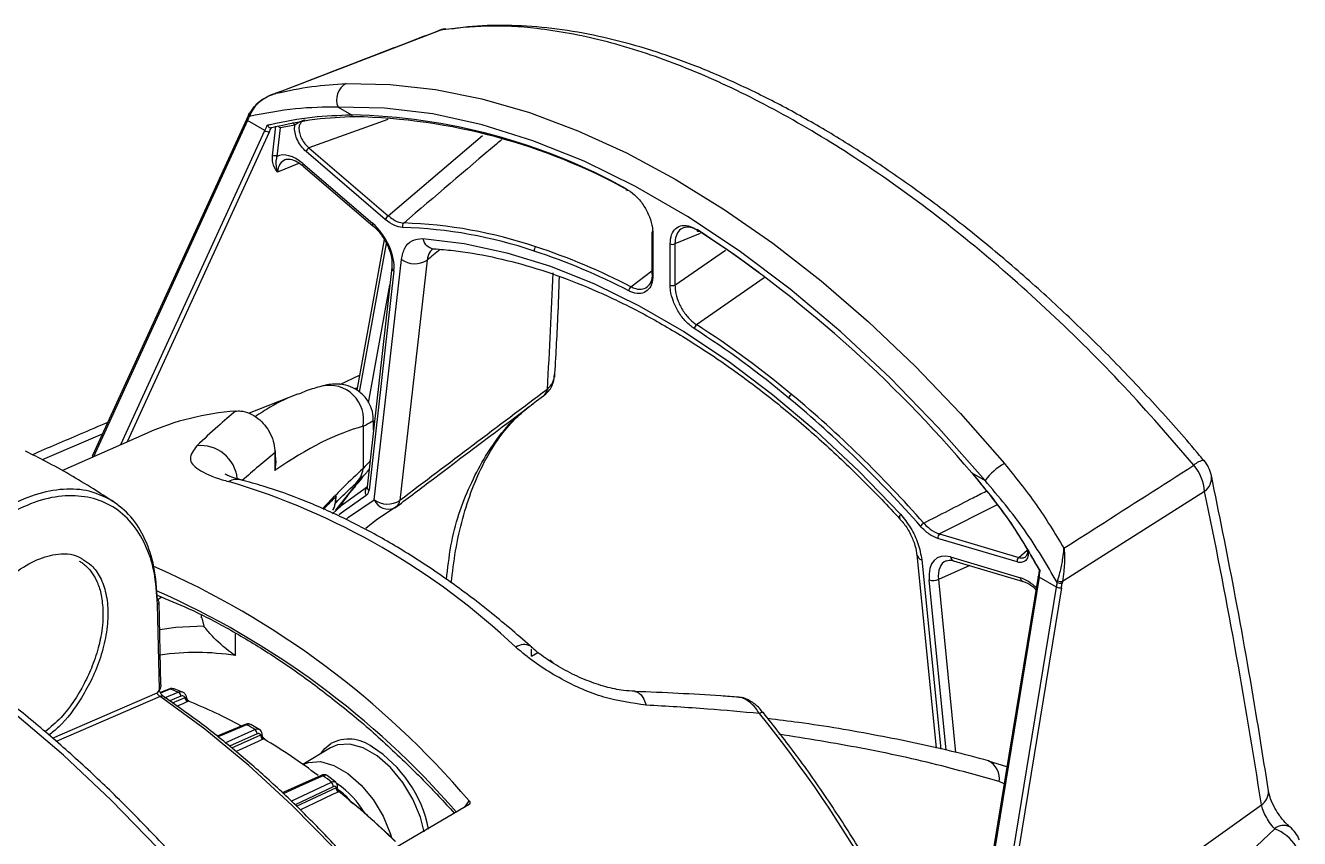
# Model space of a CAD drawing. Extents: x 16.7 to 113.1, y 4.5 to 84.5.
# Drawn here: x 85.968 to 89.664, y 70.659 to 73.019 of the extents above; entities that cross this region are included whole.
import ezdxf

# ---------------------------------------------------------------- set-up
doc = ezdxf.new("R2010")
doc.units = 0
doc.header["$MEASUREMENT"] = 0
doc.layers.add('OBJECT', color=7, linetype='CONTINUOUS')

msp = doc.modelspace()

# ---------------------------------------------------------------- linework, layer by layer
at = {"layer": 'OBJECT'}
for p, q in [((87.1646, 73.0025), (86.6819, 72.8167)), ((87.1848, 73.0087), (87.1874, 73.0091)), ((86.8745, 72.7817), (86.9134, 72.7593)), ((86.6098, 72.7481), (86.162, 71.7713)), ((86.6124, 72.7433), (86.1648, 71.767)), ((86.6626, 72.7143), (86.6124, 72.7433)), ((86.6192, 72.7595), (86.6175, 72.7547)), ((87.0187, 72.7454), (86.7903, 72.6634)), ((86.2445, 71.8023), (86.6626, 72.7143)), ((86.6752, 72.7094), (86.2631, 71.8105)), ((86.6841, 72.6399), (86.6938, 72.7261)), ((86.7066, 72.7213), (86.6972, 72.6384)), ((87.0202, 72.4666), (87.2932, 72.6998)), ((86.7903, 72.6634), (87.0202, 72.4666)), ((87.0117, 72.4557), (86.7818, 72.6525)), ((86.7632, 72.6186), (86.6987, 72.5933)), ((86.7723, 72.6178), (86.9746, 72.4446)), ((86.7734, 72.6108), (86.9757, 72.4376)), ((86.7734, 72.6108), (86.7736, 72.6106)), ((87.7852, 72.4179), (87.7852, 72.2982)), ((87.7882, 72.4138), (87.7882, 72.2941)), ((87.9251, 72.4151), (87.8519, 72.385)), ((87.0085, 72.3978), (86.9288, 71.9601)), ((87.0141, 72.3863), (86.9355, 71.9547)), ((87.838, 72.2654), (87.838, 72.3851)), ((87.8519, 72.385), (87.8519, 72.2653)), ((87.8519, 72.2653), (87.9988, 72.3666)), ((86.9793, 71.6423), (87.0583, 72.3395)), ((87.1328, 72.3373), (87.0538, 71.6401)), ((87.0308, 72.3168), (86.9587, 71.6804)), ((87.0365, 72.3063), (86.9644, 71.67)), ((87.724, 72.2604), (87.7852, 72.3062)), ((86.9627, 71.9236), (87.0249, 72.265)), ((88.111, 72.2861), (87.9146, 72.1504)), ((86.8796, 71.9771), (86.9368, 72.0039)), ((86.9301, 71.9673), (86.9237, 71.9641)), ((87.4798, 71.9615), (87.4818, 71.9631)), ((86.7573, 71.9487), (86.6163, 71.8934)), ((86.9472, 71.8555), (86.9472, 71.7329)), ((86.9773, 71.8448), (86.9773, 71.8718)), ((86.9791, 71.8591), (86.9773, 71.8583)), ((86.1902, 71.8329), (86.0165, 71.7587)), ((86.3204, 71.8359), (86.0734, 71.7266)), ((86.6911, 71.7784), (86.6911, 71.7269)), ((86.6929, 71.753), (86.6929, 71.7843)), ((86.6938, 71.7635), (86.6929, 71.7631)), ((88.7127, 71.7205), (88.7516, 71.6981)), ((86.8674, 71.6108), (86.9249, 71.6834)), ((86.9249, 71.6834), (86.9236, 71.6845)), ((89.3884, 71.6668), (88.9759, 71.4049)), ((88.7862, 71.6279), (88.6196, 71.5433)), ((87.0429, 71.6215), (86.9892, 71.5864)), ((88.5044, 71.5868), (88.5046, 71.5866)), ((88.8443, 71.4619), (88.6144, 71.5305)), ((88.6196, 71.5433), (88.8495, 71.4747)), ((88.5534, 71.4835), (88.6097, 70.922)), ((88.6515, 71.4765), (88.8538, 71.4162)), ((88.8495, 71.4747), (88.8739, 71.4959)), ((88.5678, 71.4681), (88.6228, 70.9192)), ((88.7074, 71.4514), (88.616, 71.4109)), ((88.66, 71.4655), (88.8622, 71.4052)), ((88.6391, 70.9157), (88.5896, 71.4098)), ((88.616, 71.4109), (88.6662, 70.9095)), ((88.9051, 71.42), (88.7206, 70.2913)), ((88.9084, 71.4178), (88.7239, 70.2891)), ((88.9587, 71.3888), (88.9084, 71.4178)), ((88.9607, 71.402), (88.962, 71.407)), ((88.9759, 71.4049), (88.9751, 71.4003)), ((88.7742, 70.2601), (88.9587, 71.3888)), ((88.973, 71.3869), (88.7885, 70.2581)), ((86.3622, 71.3602), (86.3511, 71.3513)), ((86.3567, 71.092), (86.3511, 71.3392)), ((86.3609, 71.1051), (86.3555, 71.3453)), ((86.4772, 71.3083), (86.4772, 71.2995)), ((86.4793, 71.2996), (86.4855, 71.2752)), ((86.5768, 71.1901), (86.5768, 71.2556)), ((87.4362, 71.1889), (87.4362, 71.2088)), ((87.4362, 71.1889), (87.4539, 71.1991)), ((87.4892, 71.1782), (87.499, 71.1703)), ((86.0462, 70.9504), (86.3498, 71.0822)), ((86.3583, 71.0714), (86.0573, 70.9407)), ((86.3567, 71.092), (86.3498, 71.0822)), ((86.3842, 71.093), (86.3593, 71.0828)), ((86.3715, 71.0673), (86.4112, 71.0842)), ((86.4185, 71.0723), (86.3864, 71.0586)), ((86.423, 71.0846), (86.3989, 71.0936)), ((86.3944, 71.0529), (86.431, 71.0684)), ((86.431, 71.0684), (86.4326, 71.0685)), ((86.4408, 71.0578), (86.4382, 71.0566)), ((86.6047, 70.9903), (86.5239, 70.956)), ((86.5474, 70.9374), (86.6334, 70.9759)), ((86.6396, 70.9631), (86.56, 70.9275)), ((86.5665, 70.9224), (86.6506, 70.96)), ((86.646, 70.976), (86.6217, 70.99)), ((86.6506, 70.96), (86.6521, 70.9602)), ((86.6593, 70.9487), (86.6568, 70.9473)), ((86.8526, 70.923), (86.7727, 70.8746)), ((88.8147, 70.8671), (88.7616, 70.8844)), ((86.8256, 70.8427), (86.7127, 70.7923)), ((86.7388, 70.7677), (86.8553, 70.8229)), ((86.8677, 70.8232), (86.8438, 70.8418)), ((88.8068, 70.8185), (88.7924, 70.8246)), ((86.8602, 70.8097), (86.7498, 70.7573)), ((86.7544, 70.753), (86.8697, 70.8076)), ((86.8697, 70.8076), (86.871, 70.8079)), ((86.8769, 70.7959), (86.8745, 70.7944)), ((87.2546, 70.7583), (86.9327, 70.569)), ((87.242, 70.7509), (87.2547, 70.769)), ((89.2285, 70.5257), (89.5531, 70.7574)), ((89.5214, 70.6209), (89.5916, 70.6879))]:
    msp.add_line(p, q, dxfattribs=at)
at = {"layer": 'OBJECT', "flags": 128}
for points in [[(87.1643, 73.0032), (87.1649, 73.0034), (87.1707, 73.0049)], [(87.1707, 73.0049), (87.1842, 73.0086), (87.1848, 73.0087)], [(86.8978, 72.8499), (87.0254, 72.8478), (87.1571, 72.8331), (87.2921, 72.8056), (87.4299, 72.7656), (87.5697, 72.7133), (87.7109, 72.6488), (87.8527, 72.5727), (87.9946, 72.4851), (88.1358, 72.3865), (88.2756, 72.2774), (88.4133, 72.1583), (88.5484, 72.0299), (88.68, 71.8927), (88.8077, 71.7473)], [(88.7516, 71.6981), (88.6163, 71.8516), (88.4765, 71.9958), (88.333, 72.1299), (88.1865, 72.2531), (88.038, 72.3648), (87.8882, 72.4642), (87.7379, 72.551), (87.5881, 72.6245), (87.4396, 72.6843), (87.2931, 72.7302), (87.1496, 72.7618), (87.0098, 72.779), (86.8745, 72.7817)], [(86.6124, 72.7433), (86.6112, 72.7444), (86.6103, 72.7455), (86.6098, 72.7466), (86.6097, 72.7475), (86.6098, 72.7481)], [(86.6175, 72.7547), (86.6163, 72.7559), (86.6154, 72.757), (86.6149, 72.758), (86.6148, 72.759), (86.615, 72.7596)], [(86.6192, 72.7595), (86.6181, 72.7606), (86.6173, 72.7616), (86.6169, 72.7626), (86.6168, 72.7634), (86.6169, 72.7639), (86.6171, 72.7641), (86.6177, 72.7646), (86.6186, 72.7649), (86.6198, 72.765)], [(87.7169, 72.5401), (87.7156, 72.5397), (87.7144, 72.5396), (87.7133, 72.5398), (87.7123, 72.5403), (87.7115, 72.5411), (87.7109, 72.5421), (87.7105, 72.5434), (87.7103, 72.5448)], [(87.9158, 72.4262), (87.9159, 72.4248), (87.9162, 72.4236), (87.9167, 72.4226), (87.9174, 72.4219), (87.9183, 72.4215), (87.9193, 72.4213), (87.9205, 72.4214), (87.9217, 72.4219)], [(88.0957, 72.3021), (88.0248, 72.353), (87.9217, 72.4219)], [(87.1203, 72.4001), (87.2407, 72.386), (87.3645, 72.3593), (87.4908, 72.3201), (87.6189, 72.2687), (87.7482, 72.2054), (87.8779, 72.1306), (88.0072, 72.0446), (88.1353, 71.948), (88.2617, 71.8413), (88.3854, 71.7252), (88.5059, 71.6002)], [(86.1643, 71.7668), (86.1634, 71.7677), (86.1625, 71.7688), (86.162, 71.7698), (86.1618, 71.7707), (86.162, 71.7713)], [(89.3868, 71.7564), (89.3869, 71.7562), (89.3871, 71.7559)], [(86.8581, 71.602), (86.8867, 71.6278), (86.9603, 71.6806)], [(86.9249, 71.6834), (86.9323, 71.6906), (86.9355, 71.6945)], [(86.9563, 71.6552), (86.8838, 71.6032), (86.8782, 71.5985)], [(86.8987, 71.5862), (86.9054, 71.5917), (86.9793, 71.6423)], [(88.5059, 71.6002), (88.5036, 71.5946), (88.5031, 71.5902), (88.5042, 71.587), (88.5044, 71.5868)], [(86.9892, 71.5864), (86.9712, 71.5724), (86.9549, 71.5587)], [(88.9051, 71.42), (88.9051, 71.4202), (88.9055, 71.4205), (88.9062, 71.4208), (88.9071, 71.421)], [(88.9084, 71.4178), (88.9072, 71.4183), (88.9062, 71.4188), (88.9055, 71.4193), (88.9051, 71.4197), (88.9051, 71.42)], [(86.4855, 71.2752), (86.4042, 71.2715), (86.3573, 71.2649)], [(87.5094, 68.5406), (87.4557, 68.727), (87.3929, 68.9141), (87.3214, 69.1009), (87.2415, 69.2866), (87.1536, 69.4704), (87.058, 69.6513), (86.9552, 69.8286), (86.8456, 70.0014), (86.7299, 70.1689), (86.6085, 70.3304), (86.482, 70.485), (86.351, 70.6321), (86.216, 70.771), (86.0778, 70.901), (85.937, 71.0216), (85.7941, 71.1322), (85.6499, 71.2322)], [(87.6919, 69.2299), (87.6309, 69.3986), (87.5609, 69.5665), (87.4824, 69.7324), (87.3958, 69.8955), (87.3018, 70.0546), (87.2008, 70.2086), (87.0935, 70.3568), (86.9806, 70.498), (86.8629, 70.6315), (86.741, 70.7563), (86.6157, 70.8717), (86.4879, 70.977), (86.3583, 71.0714)], [(86.3876, 71.093), (86.3731, 71.0871), (86.3599, 71.0817)], [(87.736, 71.0861), (87.7443, 71.084), (87.7538, 71.0764), (87.762, 71.0637), (87.7686, 71.0465)], [(86.4382, 71.0566), (86.4241, 71.0505), (86.4076, 71.0435)], [(88.1083, 71.0247), (88.1077, 71.0252), (88.1061, 71.0254), (88.1037, 71.0249), (88.1008, 71.0238), (88.0973, 71.0221)], [(86.6094, 70.9897), (86.5953, 70.9837), (86.5385, 70.9596), (86.526, 70.9543)], [(86.6568, 70.9473), (86.6429, 70.9411), (86.5874, 70.9163), (86.5783, 70.9122)], [(86.8261, 70.9069), (86.8365, 70.9207), (86.8533, 70.9349)], [(87.1245, 70.679), (87.1135, 70.7218), (87.0919, 70.7736), (87.0624, 70.8224), (87.0271, 70.8653), (86.988, 70.8994), (86.9477, 70.9227), (86.9086, 70.9337), (86.8732, 70.9317), (86.8526, 70.923)], [(86.7727, 70.8744), (86.7888, 70.8805), (86.8238, 70.8825), (86.8625, 70.8716), (86.9025, 70.8486), (86.9412, 70.8147), (86.9762, 70.7723), (87.0054, 70.7239), (87.0268, 70.6725), (87.0301, 70.6618)], [(86.8317, 70.8414), (86.8178, 70.8352), (86.7622, 70.8104), (86.7156, 70.7896)], [(86.8745, 70.7944), (86.8609, 70.788), (86.8066, 70.7622), (86.7653, 70.7427)]]:
    msp.add_lwpolyline(points, dxfattribs=at)
at = {"layer": 'OBJECT'}
for centre, radius, start, end in [((87.2006, 72.91), 0.1, 99.1058, 111.0242), ((86.9239, 72.803), 0.0537, 119.0712, 203.2929), ((86.7418, 72.7266), 0.00833, 17.5015, 94.9562), ((86.8764, 71.0339), 1.7258, 61.1054, 88.7712), ((86.9214, 72.7615), 0.00833, 195.777, 255.5413), ((86.8859, 71.0345), 1.7197, 61.1054, 88.7712), ((86.6762, 72.7306), 0.0212, 230.1916, 267.373), ((86.9159, 71.6947), 1.0477, 99.1255, 101.5211), ((86.8009, 72.6464), 0.02, 121.9686, 162.3251), ((86.6893, 72.6266), 0.0142, 56.0684, 111.5908), ((86.7786, 72.6152), 0.00679, 157.567, 220.7893), ((86.9809, 72.442), 0.00679, 157.569, 220.7869), ((87.0308, 72.4496), 0.02, 121.9679, 162.3262), ((87.0729, 72.4368), 0.0117, 132.0405, 199.8142), ((87.0218, 71.1067), 1.3395, 71.4333, 88.1488), ((87.0188, 71.0994), 1.3341, 71.4332, 88.1489), ((87.7898, 72.4176), 0.0046, 125.1013, 175.7265), ((87.7901, 72.4183), 0.00494, 185.0823, 246.2439), ((85.907, 69.3547), 3.6701, 40.1381, 56.8139), ((87.1574, 72.4083), 0.038, 192.4816, 262.3116), ((87.4568, 72.3661), 0.0134, 129.5231, 188.742), ((86.8596, 70.5923), 1.8655, 62.6013, 71.7582), ((86.862, 70.5975), 1.8731, 62.6013, 71.7582), ((87.845, 72.3988), 0.0154, 242.6646, 296.6064), ((87.0972, 72.3952), 0.068, 235.0995, 301.5974), ((87.0423, 72.3163), 0.0116, 178.1446, 239.777), ((87.7901, 72.2986), 0.00494, 185.0823, 246.2439), ((87.7331, 72.2486), 0.0149, 127.5719, 180.2597), ((87.845, 72.2791), 0.0154, 242.6646, 296.6064), ((87.9243, 72.1372), 0.0163, 126.2294, 173.9227), ((86.4006, 69.7983), 2.7973, 50.2254, 57.2324), ((86.4001, 69.7963), 2.786, 50.2254, 57.2323), ((86.8495, 71.8748), 0.0995, 348.8126, 102.7741), ((87.4553, 71.9632), 0.0245, 308.8653, 356.0053), ((87.4628, 71.9622), 0.019, 305.371, 2.68), ((88.2012, 71.9321), 0.0195, 124.3812, 163.8033), ((85.9737, 69.289), 3.4487, 41.3088, 50.1718), ((85.9724, 69.2889), 3.4627, 41.3089, 50.1718), ((86.6355, 71.1151), 0.7867, 94.2427, 113.6074), ((86.476, 71.6929), 0.1068, 5.9003, 95.9655), ((86.6818, 71.7844), 0.0111, 326.7543, 359.2811), ((88.8874, 71.5999), 0.1676, 118.4064, 144.1319), ((89.3903, 71.7105), 0.046, 94.3264, 135.7277), ((89.2529, 71.6555), 0.1359, 4.7706, 39.8442), ((89.3101, 71.6922), 0.1, 11.8341, 39.9346), ((86.5815, 71.6451), 0.056, 76.3365, 115.8532), ((86.8801, 71.7389), 0.0673, 312.9906, 354.8596), ((89.3596, 71.7063), 0.0488, 306.1618, 7.5939), ((85.9664, 69.7098), 2.0717, 46.5716, 73.4337), ((86.9715, 71.666), 0.0186, 132.1846, 215.2375), ((86.9702, 71.68), 0.0115, 177.8426, 239.8021), ((87.0182, 71.698), 0.068, 235.0994, 301.5977), ((87.021, 71.6612), 0.0458, 204.3684, 293.8335), ((87.0296, 71.6417), 0.0243, 308.9296, 356.2983), ((87.0147, 71.6627), 0.05, 299.7859, 307.1133), ((88.5894, 71.5492), 0.0301, 122.1578, 147.1324), ((88.6272, 71.5328), 0.013, 125.9324, 190.2042), ((88.5733, 71.4876), 0.0203, 190.9398, 254.2903), ((88.6646, 71.4778), 0.0131, 185.584, 249.2872), ((85.3189, 69.1205), 2.5426, 40.4175, 66.3184), ((88.8571, 71.4642), 0.013, 125.933, 190.204), ((88.6014, 71.4426), 0.0349, 250.2192, 294.5684), ((88.8669, 71.4175), 0.0132, 185.6666, 248.1208), ((88.9752, 71.4473), 0.0423, 251.9189, 270.9795), ((85.3356, 69.0963), 2.4967, 41.0763, 66.0787), ((88.9708, 71.4244), 0.0376, 251.2303, 273.441), ((88.9718, 71.4345), 0.0343, 251.1217, 275.5512), ((86.3483, 71.3444), 0.00726, 7.1468, 67.2114), ((86.3484, 71.3457), 0.00706, 292.3223, 356.6685), ((87.414, 71.1841), 0.0382, 60.5241, 127.6911), ((86.4619, 70.4866), 0.7128, 80.7271, 98.3053), ((86.3636, 71.0623), 0.0105, 60.6855, 120.1853), ((86.3858, 71.0888), 0.00453, 67.3595, 110.9184), ((85.9493, 69.8842), 1.2858, 68.9487, 70.0727), ((86.4051, 71.0722), 0.0135, 0.3878, 62.9302), ((86.4445, 71.0685), 0.0135, 180.4708, 242.4409), ((86.445, 71.0695), 0.0124, 184.8223, 250.6074), ((85.9017, 69.7106), 1.4511, 61.549, 68.1893), ((85.2152, 68.6946), 3.7045, 20.1933, 38.9238), ((86.6065, 70.9854), 0.0052, 56.0557, 110.356), ((85.7675, 69.5036), 1.7081, 59.538, 60.4673), ((86.6258, 70.9643), 0.0138, 355.0392, 56.7485), ((86.6645, 70.9588), 0.0139, 175.081, 236.3058), ((86.6648, 70.9601), 0.0127, 179.5805, 244.2112), ((85.6838, 69.3305), 1.8894, 53.1386, 58.9176), ((86.906, 70.8336), 0.1142, 52.9553, 117.5098), ((86.7752, 70.6141), 0.3692, 11.361, 57.2717), ((88.7344, 70.8332), 0.0586, 351.5503, 62.2737), ((86.8276, 70.837), 0.00602, 46.7511, 109.1073), ((85.5149, 69.1309), 2.1587, 51.6157, 52.4114), ((86.847, 70.8124), 0.0135, 348.4845, 51.6694), ((86.7088, 70.584), 0.2858, 31.2831, 55.067), ((86.8829, 70.805), 0.0135, 168.4912, 231.2492), ((86.8833, 70.8065), 0.0124, 173.2835, 238.9156), ((85.4256, 68.9871), 2.3193, 45.8319, 51.3254), ((85.4085, 68.9761), 2.3383, 45.774, 51.0988), ((89.5297, 70.7947), 0.044, 301.9968, 4.2798), ((89.6178, 70.6562), 0.0411, 64.5775, 129.6645), ((89.5439, 70.5683), 0.1288, 31.7116, 68.289), ((89.5717, 70.6163), 0.1, 23.1474, 50.057)]:
    msp.add_arc(centre, radius, start, end, dxfattribs=at)
for centre, major_axis, ratio, start_param, end_param in [((86.2623, 72.7269), (0.3405, 0.3766), 0.56047, 5.220225, 5.247274), ((86.3126, 72.6979), (0.3405, 0.3766), 0.56047, 5.220225, 5.256122), ((86.3187, 72.6924), (0.3456, 0.3853), 0.561109, 5.218094, 5.245705), ((86.7536, 72.5372), (-0.0584, 0.1002), 0.573148, 5.258627, 6.24842), ((86.7677, 72.5453), (-0.0512, 0.0814), 0.576972, 6.17366, 6.918449), ((86.9552, 72.3646), (-0.0584, 0.0996), 0.577768, 3.7985, 5.25123), ((110.0861, 88.3626), (32.2584, 24.4969), 0.038203, 2.331376, 2.333063), ((76.6981, 63.1382), (8.6282, 14.9683), 0.435073, 5.566891, 5.59383), ((86.9115, 70.8148), (8.4025, 6.3995), 0.05409, 1.461995, 1.512692), ((85.3463, 68.1676), (1.8008, 3.6781), 0.229586, 0.196799, 0.389801), ((85.5135, 68.4328), (1.714, 3.5313), 0.23222, 0.45614, 0.517969), ((86.2216, 69.556), (1.1587, 2.3666), 0.229586, 0.529539, 0.636375), ((78.9725, 61.8449), (5.4545, 16.6635), 0.560082, 5.447697, 5.512146), ((88.671, 71.3741), (-0.0584, 0.0996), 0.576929, 5.729177, 7.181908), ((88.6851, 71.3822), (-0.0506, 0.0811), 0.590446, 6.200257, 7.16422), ((88.8726, 71.3139), (-0.0579, 0.0994), 0.581622, 5.139284, 5.727847), ((88.5986, 71.3762), (0.161, 0.4919), 0.560082, 4.983264, 5.010875), ((88.6064, 71.3737), (0.1561, 0.4831), 0.559424, 4.981148, 5.017046), ((88.6567, 71.3447), (0.1561, 0.4831), 0.559424, 4.981148, 5.008197), ((88.6645, 71.3422), (0.161, 0.4919), 0.560082, 4.983264, 5.010313)]:
    msp.add_ellipse(centre, major_axis=major_axis, ratio=ratio, start_param=start_param, end_param=end_param, dxfattribs=at)
for points, knots in [([(87.1707, 73.0049), (87.1185, 72.9849), (86.9596, 72.9239), (86.8008, 72.8628), (86.6941, 72.8217)], [0, 0, 0, 0, 0.328344, 1, 1, 1, 1]), ([(89.3573, 71.7426), (89.2902, 71.8202), (89.1557, 71.9758), (88.9415, 72.1879), (88.722, 72.3816), (88.4992, 72.5527), (88.2765, 72.7), (88.0575, 72.8211), (87.8453, 72.914), (87.6419, 72.9787), (87.4621, 73.0118), (87.3047, 73.0206), (87.2153, 73.0102), (87.1707, 73.0049)], [0, 0, 0, 0, 0.0947289, 0.1897538, 0.2844742, 0.3792526, 0.4743386, 0.5691143, 0.6628629, 0.7569108, 0.8506657, 0.9253324, 1, 1, 1, 1]), ([(89.3864, 71.7554), (89.3822, 71.7605), (89.3388, 71.814), (89.2518, 71.9111), (89.1257, 72.0455), (88.996, 72.1728), (88.8641, 72.2932), (88.7307, 72.4056), (88.5966, 72.5098), (88.4626, 72.605), (88.3294, 72.6911), (88.1977, 72.7675), (88.0682, 72.834), (87.9408, 72.8906), (87.8152, 72.9375), (87.6912, 72.9744), (87.5694, 73.0007), (87.4502, 73.0164), (87.3349, 73.0197), (87.2537, 73.0167), (87.2125, 73.0091), (87.2068, 73.008)], [0, 0, 0, 0, 0.006173, 0.064693, 0.123314, 0.181926, 0.240436, 0.298769, 0.356871, 0.414709, 0.472277, 0.529601, 0.586529, 0.643151, 0.700235, 0.757796, 0.815783, 0.874079, 0.932497, 0.99075, 1, 1, 1, 1]), ([(86.6941, 72.8217), (86.7292, 72.8291), (86.7999, 72.844), (86.865, 72.8479), (86.8978, 72.8499)], [0, 0, 0, 0, 0.497922, 1, 1, 1, 1]), ([(86.6941, 72.8217), (86.6939, 72.8217), (86.6928, 72.8213), (86.6892, 72.8201), (86.6771, 72.8157), (86.6557, 72.8046), (86.632, 72.785), (86.6228, 72.7668), (86.6192, 72.7595)], [0, 0, 0, 0, 0.003813, 0.036465, 0.111777, 0.383706, 0.753032, 1, 1, 1, 1]), ([(86.6198, 72.765), (86.6247, 72.7729), (86.6368, 72.7926), (86.6635, 72.8101), (86.6845, 72.8187), (86.6927, 72.8213), (86.6939, 72.8217), (86.6941, 72.8217)], [0, 0, 0, 0, 0.291273, 0.731775, 0.961022, 0.99599, 1, 1, 1, 1]), ([(86.8745, 72.7817), (86.8341, 72.7814), (86.7529, 72.7807), (86.6628, 72.7634), (86.6175, 72.7547)], [0, 0, 0, 0, 0.497068, 1, 1, 1, 1]), ([(86.6149, 72.7596), (86.6145, 72.7586), (86.6128, 72.7548), (86.6111, 72.751), (86.6098, 72.7481)], [0, 0, 0, 0, 0.249965, 1, 1, 1, 1]), ([(86.617, 72.7639), (86.6164, 72.7629), (86.6157, 72.7614), (86.6152, 72.76), (86.615, 72.7596)], [0, 0, 0, 0, 0.702797, 1, 1, 1, 1]), ([(86.6694, 72.7294), (86.6725, 72.7302), (86.7173, 72.7406), (86.8012, 72.7557), (86.8758, 72.7581), (86.9134, 72.7593)], [0, 0, 0, 0, 0.03518, 0.514633, 1, 1, 1, 1]), ([(86.9228, 72.7538), (86.885, 72.7523), (86.8091, 72.7493), (86.7248, 72.731), (86.6824, 72.7217)], [0, 0, 0, 0, 0.497105, 1, 1, 1, 1]), ([(86.7788, 72.7436), (86.7787, 72.7436), (86.7723, 72.7423), (86.7611, 72.7378), (86.7533, 72.7318), (86.7497, 72.7291)], [0, 0, 0, 0, 0.006463, 0.549844, 1, 1, 1, 1]), ([(86.7684, 72.7381), (86.7664, 72.7358), (86.7622, 72.7309), (86.7606, 72.7186), (86.7628, 72.704), (86.7689, 72.6889), (86.7783, 72.6744), (86.7862, 72.6671), (86.7903, 72.6634)], [0, 0, 0, 0, 0.149219, 0.318294, 0.484717, 0.651817, 0.822498, 1, 1, 1, 1]), ([(86.6694, 72.7294), (86.6694, 72.7294), (86.6698, 72.7287), (86.6708, 72.7271), (86.6729, 72.7248), (86.6755, 72.7228), (86.6782, 72.7215), (86.6798, 72.7214), (86.6806, 72.7213)], [0, 0, 0, 0, 0.009429, 0.151969, 0.380856, 0.592582, 0.796142, 1, 1, 1, 1]), ([(86.6824, 72.7217), (86.6818, 72.7215), (86.6811, 72.7213), (86.6806, 72.7213), (86.6806, 72.7213)], [0, 0, 0, 0, 0.996441, 1, 1, 1, 1]), ([(86.7014, 72.7253), (86.7018, 72.7252), (86.7033, 72.7246), (86.705, 72.7231), (86.7062, 72.7218), (86.7066, 72.7213), (86.7066, 72.7213)], [0, 0, 0, 0, 0.186966, 0.731446, 0.978482, 1, 1, 1, 1]), ([(86.7818, 72.6525), (86.7772, 72.6571), (86.7678, 72.6662), (86.7569, 72.6845), (86.75, 72.7034), (86.7481, 72.7188), (86.7493, 72.7264), (86.7497, 72.7291)], [0, 0, 0, 0, 0.223373, 0.446858, 0.667276, 0.883028, 1, 1, 1, 1]), ([(87.3497, 72.6877), (87.3444, 72.6832), (87.2494, 72.6026), (87.1547, 72.5218), (87.0651, 72.4454)], [0, 0, 0, 0, 0.055149, 1, 1, 1, 1]), ([(86.6987, 72.5933), (86.6986, 72.5934), (86.6931, 72.6015), (86.6842, 72.6144), (86.6841, 72.6332), (86.6841, 72.6399)], [0, 0, 0, 0, 0.004663, 0.646865, 1, 1, 1, 1]), ([(86.6972, 72.6384), (86.6962, 72.6342), (86.6922, 72.6184), (86.6953, 72.6046), (86.6986, 72.5934), (86.6987, 72.5933)], [0, 0, 0, 0, 0.264855, 0.994877, 1, 1, 1, 1]), ([(86.7217, 72.6285), (86.7228, 72.6292), (86.7267, 72.6319), (86.7397, 72.6308), (86.7581, 72.623), (86.7697, 72.6137), (86.7734, 72.6108)], [0, 0, 0, 0, 0.124866, 0.461575, 0.827712, 1, 1, 1, 1]), ([(87.7103, 72.5448), (87.7186, 72.5396), (87.7352, 72.5291), (87.758, 72.5026), (87.7756, 72.4718), (87.7863, 72.4406), (87.7876, 72.4222), (87.7882, 72.4138)], [0, 0, 0, 0, 0.206122, 0.412239, 0.618618, 0.826212, 1, 1, 1, 1]), ([(86.9757, 72.4376), (86.9796, 72.434), (86.9911, 72.4234), (87.0086, 72.4), (87.0238, 72.3689), (87.0316, 72.3391), (87.031, 72.3237), (87.0308, 72.3168)], [0, 0, 0, 0, 0.1183134, 0.3490279, 0.5808749, 0.8102161, 1, 1, 1, 1]), ([(87.0619, 72.4328), (87.0539, 72.4339), (87.0377, 72.4363), (87.0205, 72.4492), (87.0117, 72.4557)], [0, 0, 0, 0, 0.49149, 1, 1, 1, 1]), ([(87.0202, 72.4666), (87.0248, 72.4629), (87.0368, 72.4533), (87.0525, 72.4466), (87.0623, 72.4457), (87.0651, 72.4454)], [0, 0, 0, 0, 0.3055226, 0.7987431, 1, 1, 1, 1]), ([(87.838, 72.3851), (87.8388, 72.3943), (87.8404, 72.4129), (87.8534, 72.4314), (87.8723, 72.4399), (87.8943, 72.4379), (87.9093, 72.4298), (87.9158, 72.4262)], [0, 0, 0, 0, 0.209995, 0.420029, 0.629032, 0.83643, 1, 1, 1, 1]), ([(87.9217, 72.4219), (87.9169, 72.4245), (87.9047, 72.4314), (87.8857, 72.4346), (87.868, 72.4288), (87.8559, 72.4137), (87.852, 72.3971), (87.852, 72.3867), (87.8519, 72.385)], [0, 0, 0, 0, 0.1308078, 0.3363298, 0.5419433, 0.7486846, 0.9572888, 1, 1, 1, 1]), ([(87.0583, 72.3395), (87.0609, 72.3513), (87.0662, 72.375), (87.0882, 72.3973), (87.1094, 72.3992), (87.1203, 72.4001)], [0, 0, 0, 0, 0.3266863, 0.6533954, 1, 1, 1, 1]), ([(87.1492, 72.3691), (87.1461, 72.3667), (87.1375, 72.3602), (87.1346, 72.3462), (87.1328, 72.3373)], [0, 0, 0, 0, 0.363663, 1, 1, 1, 1]), ([(87.1483, 72.3699), (87.1485, 72.3701), (87.1491, 72.3706), (87.148, 72.3711), (87.1522, 72.3705), (87.1527, 72.3705)], [0, 0, 0, 0, 0.256511, 0.898704, 1, 1, 1, 1]), ([(87.1523, 72.3706), (87.1712, 72.3691), (87.2265, 72.3646), (87.3209, 72.3487), (87.436, 72.3192), (87.5534, 72.2787), (87.6724, 72.2275), (87.7924, 72.1658), (87.9127, 72.0939), (88.0328, 72.0121), (88.1521, 71.921), (88.2697, 71.8208), (88.3832, 71.714), (88.4608, 71.6341), (88.5001, 71.5915), (88.5044, 71.5868)], [0, 0, 0, 0, 0.04508, 0.13174, 0.218237, 0.304579, 0.390832, 0.477043, 0.563245, 0.649453, 0.735683, 0.821942, 0.908231, 0.99002, 1, 1, 1, 1]), ([(87.5031, 71.9981), (87.5065, 72.0566), (87.5123, 72.1548), (87.5156, 72.2508), (87.5169, 72.2896)], [0, 0, 0, 0, 0.596008, 1, 1, 1, 1]), ([(87.7882, 72.2941), (87.7873, 72.2849), (87.7857, 72.2663), (87.7728, 72.2478), (87.7538, 72.2393), (87.7343, 72.2412), (87.7221, 72.2467), (87.7181, 72.2485)], [0, 0, 0, 0, 0.224518, 0.449077, 0.672569, 0.894408, 1, 1, 1, 1]), ([(87.724, 72.2604), (87.7287, 72.2584), (87.7408, 72.253), (87.7591, 72.2527), (87.7754, 72.2618), (87.7851, 72.2769), (87.7864, 72.2902), (87.7869, 72.2951)], [0, 0, 0, 0, 0.149719, 0.38522, 0.620887, 0.858127, 1, 1, 1, 1]), ([(87.908, 72.1389), (87.8998, 72.1452), (87.8833, 72.1576), (87.8619, 72.186), (87.8462, 72.2178), (87.8388, 72.2453), (87.8382, 72.2603), (87.838, 72.2654)], [0, 0, 0, 0, 0.22061, 0.441204, 0.6623, 0.88484, 1, 1, 1, 1]), ([(87.8519, 72.2653), (87.8522, 72.2596), (87.8528, 72.2448), (87.8603, 72.2183), (87.8753, 72.1894), (87.8943, 72.1654), (87.9082, 72.1551), (87.9146, 72.1504)], [0, 0, 0, 0, 0.139891, 0.364526, 0.588857, 0.811169, 1, 1, 1, 1]), ([(87.475, 71.9488), (87.4777, 71.9509), (87.489, 71.9596), (87.5002, 71.9797), (87.5018, 71.9979), (87.5024, 72.0054)], [0, 0, 0, 0, 0.156394, 0.654639, 1, 1, 1, 1]), ([(87.4818, 71.9631), (87.4881, 71.9697), (87.4999, 71.982), (87.502, 71.998), (87.503, 72.0055)], [0, 0, 0, 0, 0.530668, 1, 1, 1, 1]), ([(86.8275, 71.9719), (86.8124, 71.9678), (86.7896, 71.9616), (86.7674, 71.9518), (86.7599, 71.9486)], [0, 0, 0, 0, 0.662625, 1, 1, 1, 1]), ([(86.9765, 71.8719), (86.9767, 71.8755), (86.9775, 71.8888), (86.9701, 71.9152), (86.9517, 71.9444), (86.9254, 71.965), (86.8977, 71.9756), (86.873, 71.9787), (86.8517, 71.9772), (86.8376, 71.9747), (86.8296, 71.9723), (86.8276, 71.9717)], [0, 0, 0, 0, 0.0499461, 0.1821519, 0.317494, 0.4536834, 0.5722848, 0.6862012, 0.8064047, 0.9507333, 1, 1, 1, 1]), ([(86.7593, 71.9493), (86.7586, 71.9491), (86.7322, 71.9406), (86.6904, 71.9196), (86.6486, 71.893), (86.6338, 71.8835)], [0, 0, 0, 0, 0.016955, 0.652248, 1, 1, 1, 1]), ([(87.0449, 71.6228), (87.0804, 71.6497), (87.2223, 71.757), (87.3643, 71.8639), (87.4707, 71.9441)], [0, 0, 0, 0, 0.25013, 1, 1, 1, 1]), ([(87.1891, 71.4107), (87.1928, 71.4438), (87.2041, 71.5463), (87.2546, 71.6893), (87.3262, 71.8121), (87.392, 71.8858), (87.4279, 71.9119), (87.4412, 71.9215)], [0, 0, 0, 0, 0.1404863, 0.4338307, 0.7355808, 0.9025064, 1, 1, 1, 1]), ([(87.4685, 71.9425), (87.4705, 71.9438), (87.473, 71.9455), (87.4751, 71.9478), (87.4755, 71.9483)], [0, 0, 0, 0, 0.804612, 1, 1, 1, 1]), ([(86.5773, 71.8996), (86.5601, 71.8851), (86.5229, 71.8537), (86.4852, 71.8182), (86.4649, 71.7991)], [0, 0, 0, 0, 0.460735, 1, 1, 1, 1]), ([(86.5773, 71.8996), (86.5822, 71.8999), (86.5954, 71.9007), (86.6179, 71.8945), (86.6422, 71.8798), (86.6629, 71.8593), (86.6792, 71.8341), (86.6899, 71.8057), (86.6907, 71.7874), (86.6911, 71.7784)], [0, 0, 0, 0, 0.099425, 0.265865, 0.416098, 0.557611, 0.700775, 0.851618, 1, 1, 1, 1]), ([(87.2028, 71.401), (87.2066, 71.4326), (87.2146, 71.4985), (87.2355, 71.5894), (87.263, 71.6748), (87.2967, 71.7508), (87.3361, 71.8162), (87.3775, 71.8688), (87.4081, 71.8953), (87.4219, 71.9073)], [0, 0, 0, 0, 0.1360647, 0.2839518, 0.4326775, 0.5814699, 0.7297323, 0.8779405, 1, 1, 1, 1]), ([(86.2056, 71.8664), (86.1791, 71.8551), (86.1065, 71.8241), (86.0339, 71.793), (85.9879, 71.7732)], [0, 0, 0, 0, 0.364973, 1, 1, 1, 1]), ([(86.9472, 71.8555), (86.9564, 71.8606), (86.9745, 71.8706), (86.976, 71.8715), (86.9767, 71.8719)], [0, 0, 0, 0, 0.511395, 1, 1, 1, 1]), ([(86.2224, 71.6366), (86.2033, 71.6491), (86.1388, 71.6912), (86.0539, 71.7403), (85.9877, 71.7735), (85.9681, 71.7833)], [0, 0, 0, 0, 0.229113, 0.771373, 1, 1, 1, 1]), ([(86.4649, 71.7991), (86.4557, 71.7865), (86.437, 71.7612), (86.4652, 71.7287), (86.5138, 71.7073), (86.5509, 71.6972), (86.5571, 71.6955)], [0, 0, 0, 0, 0.304165, 0.612213, 0.935018, 1, 1, 1, 1]), ([(86.6911, 71.7269), (86.6911, 71.727), (86.6938, 71.7379), (86.6968, 71.7549), (86.6925, 71.771), (86.6911, 71.7763)], [0, 0, 0, 0, 0.008433, 0.671732, 1, 1, 1, 1]), ([(86.6923, 71.753), (86.6923, 71.7444), (86.6923, 71.7356), (86.6911, 71.727), (86.6911, 71.7269)], [0, 0, 0, 0, 0.982488, 1, 1, 1, 1]), ([(86.9672, 71.7558), (86.9671, 71.7554), (86.9649, 71.7513), (86.9557, 71.7417), (86.9472, 71.7329)], [0, 0, 0, 0, 0.07855, 1, 1, 1, 1]), ([(88.8077, 71.7473), (88.8392, 71.7085), (88.9024, 71.6304), (88.9543, 71.5448), (88.9803, 71.5019)], [0, 0, 0, 0, 0.498142, 1, 1, 1, 1]), ([(88.9803, 71.5019), (89.0137, 71.5232), (89.1393, 71.6035), (89.265, 71.6837), (89.3573, 71.7426)], [0, 0, 0, 0, 0.2652137, 1, 1, 1, 1]), ([(86.5957, 71.6996), (86.5874, 71.7018), (86.5692, 71.7067), (86.5538, 71.7129), (86.546, 71.7177), (86.5472, 71.7167), (86.5475, 71.7165)], [0, 0, 0, 0, 0.290894, 0.636402, 0.933123, 1, 1, 1, 1]), ([(87.4325, 71.2177), (87.4123, 71.2354), (87.3539, 71.2868), (87.2555, 71.3652), (87.137, 71.4494), (87.0173, 71.5238), (86.897, 71.5879), (86.7767, 71.6412), (86.6759, 71.6773), (86.6156, 71.6938), (86.5947, 71.6996)], [0, 0, 0, 0, 0.074623, 0.216059, 0.357652, 0.499389, 0.64125, 0.783189, 0.925084, 1, 1, 1, 1]), ([(86.9468, 71.7108), (86.946, 71.7099), (86.9442, 71.708), (86.934, 71.6956), (86.9267, 71.6858), (86.9249, 71.6834)], [0, 0, 0, 0, 0.409876, 0.860661, 1, 1, 1, 1]), ([(86.9288, 71.6926), (86.932, 71.6956), (86.9426, 71.7053), (86.9499, 71.7129), (86.9543, 71.7176), (86.9567, 71.7202), (86.959, 71.7231), (86.9618, 71.7266), (86.9635, 71.7296), (86.9645, 71.7313)], [0, 0, 0, 0, 0.182686, 0.59257, 0.815459, 0.898239, 0.934022, 0.965168, 1, 1, 1, 1]), ([(86.9358, 71.6943), (86.9388, 71.6984), (86.9467, 71.7091), (86.9502, 71.7131), (86.9523, 71.7155)], [0, 0, 0, 0, 0.3833423, 1, 1, 1, 1]), ([(88.7127, 71.7205), (88.7498, 71.676), (88.8243, 71.5863), (88.882, 71.4858), (88.9111, 71.4353)], [0, 0, 0, 0, 0.497109, 1, 1, 1, 1]), ([(88.9108, 71.4353), (88.8827, 71.4849), (88.826, 71.5846), (88.7527, 71.6738), (88.7158, 71.7187)], [0, 0, 0, 0, 0.496651, 1, 1, 1, 1]), ([(88.9607, 71.402), (88.9305, 71.4539), (88.8697, 71.5583), (88.7911, 71.6513), (88.7516, 71.6981)], [0, 0, 0, 0, 0.496567, 1, 1, 1, 1]), ([(89.5736, 70.798), (89.5629, 70.8657), (89.532, 71.062), (89.478, 71.368), (89.4304, 71.6025), (89.408, 71.7127)], [0, 0, 0, 0, 0.2182226, 0.6325862, 1, 1, 1, 1]), ([(86.2187, 71.64), (86.1973, 71.6505), (86.1547, 71.6714), (86.0784, 71.6757), (85.9965, 71.6612), (85.9395, 71.6337), (85.911, 71.6199)], [0, 0, 0, 0, 0.249137, 0.498822, 0.749093, 1, 1, 1, 1]), ([(86.8655, 71.6309), (86.8714, 71.6371), (86.8918, 71.6584), (86.9118, 71.6767), (86.926, 71.6897)], [0, 0, 0, 0, 0.288429, 1, 1, 1, 1]), ([(86.8788, 71.6194), (86.8902, 71.6368), (86.9052, 71.6594), (86.9223, 71.6782), (86.9262, 71.6825)], [0, 0, 0, 0, 0.768603, 1, 1, 1, 1]), ([(86.9563, 71.6552), (86.9584, 71.657), (86.9625, 71.6604), (86.9638, 71.6669), (86.9644, 71.67)], [0, 0, 0, 0, 0.519165, 1, 1, 1, 1]), ([(86.9586, 71.6807), (86.9585, 71.68), (86.9584, 71.6788), (86.9585, 71.679), (86.9585, 71.6791)], [0, 0, 0, 0, 0.584949, 1, 1, 1, 1]), ([(88.5734, 71.5747), (88.6214, 71.5992), (88.6817, 71.6301), (88.742, 71.661), (88.7545, 71.6673)], [0, 0, 0, 0, 0.793904, 1, 1, 1, 1]), ([(86.3511, 71.3392), (86.3488, 71.371), (86.3443, 71.4344), (86.3174, 71.5141), (86.2771, 71.5786), (86.2231, 71.6249), (86.1581, 71.6514), (86.0841, 71.6567), (86.004, 71.6422), (85.9485, 71.6155), (85.9208, 71.6021)], [0, 0, 0, 0, 0.125666, 0.250539, 0.37567, 0.500227, 0.625486, 0.75002, 0.875177, 1, 1, 1, 1]), ([(86.3511, 71.3511), (86.3488, 71.3843), (86.3442, 71.4492), (86.3164, 71.5304), (86.2761, 71.5971), (86.2378, 71.6258), (86.2187, 71.64)], [0, 0, 0, 0, 0.256106, 0.501078, 0.751626, 1, 1, 1, 1]), ([(86.8319, 71.615), (86.8437, 71.6269), (86.856, 71.6392), (86.8682, 71.651), (86.8688, 71.6515)], [0, 0, 0, 0, 0.9567982, 1, 1, 1, 1]), ([(86.8688, 71.6515), (86.8687, 71.6514), (86.8684, 71.6502), (86.8679, 71.6468), (86.8671, 71.6397), (86.8658, 71.6319), (86.8635, 71.6215), (86.8607, 71.6162), (86.8587, 71.6125)], [0, 0, 0, 0, 0.013115, 0.078259, 0.210065, 0.473681, 0.635383, 1, 1, 1, 1]), ([(86.8596, 71.6132), (86.8602, 71.614), (86.8643, 71.6195), (86.866, 71.6306), (86.8677, 71.6418), (86.8683, 71.6463), (86.8686, 71.6485), (86.8688, 71.6493), (86.8688, 71.6497), (86.8689, 71.6498), (86.8689, 71.6498), (86.8689, 71.6498)], [0, 0, 0, 0, 0.089241, 0.662168, 0.839375, 0.933746, 0.974589, 0.987255, 0.995329, 0.998455, 1, 1, 1, 1]), ([(86.8678, 71.6424), (86.8679, 71.6427), (86.8689, 71.6452), (86.8692, 71.6485), (86.8694, 71.6514)], [0, 0, 0, 0, 0.1100469, 1, 1, 1, 1]), ([(86.8694, 71.6514), (86.8694, 71.6514), (86.8694, 71.6515), (86.8693, 71.6516), (86.8691, 71.6518), (86.8689, 71.6516), (86.8688, 71.6515)], [0, 0, 0, 0, 0.054644, 0.112781, 0.553294, 1, 1, 1, 1]), ([(88.5059, 71.6002), (88.5162, 71.5875), (88.5368, 71.562), (88.5595, 71.5145), (88.565, 71.4838), (88.5678, 71.4681)], [0, 0, 0, 0, 0.327443, 0.654939, 1, 1, 1, 1]), ([(88.5042, 71.5862), (88.5065, 71.5839), (88.5164, 71.5741), (88.5319, 71.55), (88.5464, 71.5184), (88.5526, 71.4949), (88.5531, 71.4851), (88.5532, 71.4837)], [0, 0, 0, 0, 0.089178, 0.378137, 0.668654, 0.953501, 1, 1, 1, 1]), ([(88.6144, 71.5305), (88.6059, 71.5339), (88.5887, 71.5408), (88.5724, 71.5572), (88.5642, 71.5655)], [0, 0, 0, 0, 0.49412, 1, 1, 1, 1]), ([(88.5734, 71.5747), (88.5779, 71.5701), (88.5895, 71.5582), (88.6057, 71.548), (88.6165, 71.5444), (88.6196, 71.5433)], [0, 0, 0, 0, 0.305588, 0.797658, 1, 1, 1, 1]), ([(85.7683, 71.1691), (85.7694, 71.1741), (85.7753, 71.2006), (85.7958, 71.2485), (85.8274, 71.3076), (85.8738, 71.3723), (85.9328, 71.4307), (86.0017, 71.4721), (86.068, 71.4888), (86.1139, 71.4846), (86.1336, 71.4699), (86.1358, 71.4682)], [0, 0, 0, 0, 0.025775, 0.137946, 0.244843, 0.344697, 0.519202, 0.661237, 0.803272, 0.977779, 1, 1, 1, 1]), ([(88.8769, 71.4911), (88.8769, 71.4875), (88.877, 71.4786), (88.8718, 71.468), (88.8625, 71.4609), (88.8525, 71.4598), (88.8461, 71.4614), (88.8443, 71.4619)], [0, 0, 0, 0, 0.159142, 0.40365, 0.650805, 0.902807, 1, 1, 1, 1]), ([(88.8495, 71.4747), (88.8533, 71.4739), (88.861, 71.4723), (88.8697, 71.477), (88.8748, 71.4845), (88.8753, 71.4914), (88.8754, 71.4937)], [0, 0, 0, 0, 0.287385, 0.574986, 0.853917, 1, 1, 1, 1]), ([(88.962, 71.407), (88.9643, 71.4151), (88.97, 71.4353), (88.9765, 71.4649), (88.9794, 71.4867), (88.9801, 71.4976), (88.9803, 71.5007), (88.9803, 71.5018), (88.9803, 71.5019)], [0, 0, 0, 0, 0.246968, 0.616294, 0.888223, 0.963535, 0.996187, 1, 1, 1, 1]), ([(88.9803, 71.5019), (88.9803, 71.5017), (88.9805, 71.5006), (88.9813, 71.4928), (88.9825, 71.4714), (88.981, 71.4393), (88.9773, 71.4147), (88.9759, 71.4049)], [0, 0, 0, 0, 0.00401, 0.038978, 0.268225, 0.708727, 1, 1, 1, 1]), ([(86.1358, 71.4682), (86.144, 71.4631), (86.1635, 71.4509), (86.1862, 71.418), (86.203, 71.3715), (86.2089, 71.3144), (86.2033, 71.251), (86.1871, 71.1861), (86.1624, 71.1241), (86.1237, 71.054), (86.0805, 70.995), (86.0455, 70.9671), (86.036, 70.9594)], [0, 0, 0, 0, 0.0714844, 0.1699166, 0.2732039, 0.3791031, 0.4850036, 0.5882941, 0.6867305, 0.7786811, 0.9393721, 1, 1, 1, 1]), ([(86.1239, 71.4643), (86.1271, 71.4624), (86.1346, 71.458), (86.1548, 71.4409), (86.1749, 71.4111), (86.1894, 71.3653), (86.1916, 71.3351), (86.1927, 71.3191)], [0, 0, 0, 0, 0.076675, 0.180698, 0.540119, 0.757624, 1, 1, 1, 1]), ([(88.6396, 71.4649), (88.6418, 71.4661), (88.6465, 71.4685), (88.6554, 71.4666), (88.66, 71.4655)], [0, 0, 0, 0, 0.48466, 1, 1, 1, 1]), ([(88.8622, 71.4052), (88.8657, 71.4039), (88.8759, 71.4), (88.8895, 71.3921), (88.8977, 71.3827), (88.8989, 71.3814)], [0, 0, 0, 0, 0.304835, 0.903436, 1, 1, 1, 1]), ([(88.9111, 71.4353), (88.911, 71.4353), (88.9105, 71.4352), (88.9092, 71.435), (88.9077, 71.4347), (88.9072, 71.4345), (88.9076, 71.4345), (88.9087, 71.4346), (88.9093, 71.4347)], [0, 0, 0, 0, 0.009429, 0.151969, 0.380856, 0.592582, 0.796142, 1, 1, 1, 1]), ([(86.3495, 71.3655), (86.3802, 71.353), (86.4488, 71.3251), (86.5566, 71.2692), (86.6717, 71.2003), (86.7866, 71.1216), (86.9001, 71.0326), (86.9755, 70.9697), (87.0121, 70.9345), (87.0121, 70.9345)], [0, 0, 0, 0, 0.139727, 0.311708, 0.483674, 0.655647, 0.827648, 0.999689, 1, 1, 1, 1]), ([(86.1927, 71.3191), (86.1925, 71.3057), (86.1922, 71.2823), (86.188, 71.2535), (86.1845, 71.2359), (86.1824, 71.2268), (86.1764, 71.2022), (86.1637, 71.1627), (86.1302, 71.0901), (86.084, 71.0183), (86.0404, 70.9824), (86.0245, 70.9694)], [0, 0, 0, 0, 0.112962, 0.196078, 0.227699, 0.251113, 0.266321, 0.418662, 0.552271, 0.837445, 1, 1, 1, 1]), ([(86.5768, 71.1901), (86.5766, 71.1903), (86.5726, 71.1929), (86.5461, 71.2114), (86.5086, 71.2458), (86.4925, 71.2662), (86.4855, 71.2752)], [0, 0, 0, 0, 0.004006, 0.088611, 0.601869, 1, 1, 1, 1]), ([(87.0297, 69.7417), (86.9956, 69.7994), (86.9479, 69.8801), (86.8732, 69.9961), (86.8082, 70.0931), (86.7278, 70.2062), (86.6407, 70.3217), (86.5467, 70.4388), (86.4469, 70.5553), (86.3422, 70.6695), (86.2332, 70.7804), (86.1206, 70.8867), (86.0049, 70.9879), (85.8868, 71.0829), (85.7771, 71.1646), (85.7066, 71.211), (85.6765, 71.2309)], [0, 0, 0, 0, 0.093701, 0.131201, 0.193452, 0.257919, 0.32692, 0.398768, 0.472782, 0.548419, 0.625296, 0.70313, 0.781713, 0.860888, 0.940536, 1, 1, 1, 1]), ([(87.7361, 71.0868), (87.7251, 71.0873), (87.6981, 71.0884), (87.6501, 71.0992), (87.5954, 71.1175), (87.54, 71.1429), (87.4885, 71.1737), (87.452, 71.1996), (87.4365, 71.2146), (87.4333, 71.2178)], [0, 0, 0, 0, 0.110783, 0.269371, 0.436795, 0.608845, 0.783146, 0.954732, 1, 1, 1, 1]), ([(87.7686, 71.0465), (87.7276, 71.0522), (87.6451, 71.0638), (87.5194, 71.1201), (87.4359, 71.1749), (87.3971, 71.2087), (87.3906, 71.2144)], [0, 0, 0, 0, 0.304165, 0.612213, 0.935018, 1, 1, 1, 1]), ([(86.3498, 71.0822), (86.3501, 71.0812), (86.3509, 71.0794), (86.353, 71.0763), (86.3556, 71.0734), (86.3574, 71.0721), (86.3583, 71.0714)], [0, 0, 0, 0, 0.2577346, 0.5124762, 0.7590317, 1, 1, 1, 1]), ([(86.3686, 71.0715), (86.3679, 71.0721), (86.3664, 71.0732), (86.3643, 71.0753), (86.3624, 71.0776), (86.3603, 71.0807), (86.3583, 71.0845), (86.3569, 71.0881), (86.3564, 71.0902), (86.3561, 71.0904), (86.356, 71.0905)], [0, 0, 0, 0, 0.1014483, 0.2002735, 0.2963073, 0.3891415, 0.5650298, 0.7282193, 0.8808566, 1, 1, 1, 1]), ([(86.3609, 71.1051), (86.3607, 71.1028), (86.3604, 71.0982), (86.3579, 71.0941), (86.3567, 71.092)], [0, 0, 0, 0, 0.497196, 1, 1, 1, 1]), ([(87.2479, 70.1534), (87.2479, 70.1534), (87.2266, 70.1861), (87.1815, 70.2511), (87.11, 70.3494), (87.0322, 70.4489), (86.9482, 70.5492), (86.859, 70.6479), (86.7655, 70.7438), (86.6684, 70.8355), (86.5683, 70.9221), (86.4682, 71.0017), (86.4011, 71.0486), (86.3686, 71.0713)], [0, 0, 0, 0, 0.0000722, 0.0863592, 0.175628, 0.2710904, 0.3703997, 0.4726079, 0.5769603, 0.6829251, 0.7901144, 0.8982438, 1, 1, 1, 1]), ([(86.3991, 71.0932), (86.3983, 71.0936), (86.395, 71.0952), (86.3896, 71.0951), (86.3857, 71.0933), (86.3843, 71.0926)], [0, 0, 0, 0, 0.17381, 0.707501, 1, 1, 1, 1]), ([(86.399, 71.0932), (86.3977, 71.0937), (86.3941, 71.0951), (86.39, 71.0938), (86.3876, 71.093)], [0, 0, 0, 0, 0.389844, 1, 1, 1, 1]), ([(86.4112, 71.0842), (86.4119, 71.0844), (86.415, 71.0856), (86.4191, 71.0862), (86.4218, 71.0848), (86.4225, 71.0844)], [0, 0, 0, 0, 0.1766079, 0.7758173, 1, 1, 1, 1]), ([(86.431, 71.0684), (86.4302, 71.0695), (86.4285, 71.0718), (86.4247, 71.0734), (86.4211, 71.0732), (86.419, 71.0724), (86.4185, 71.0723)], [0, 0, 0, 0, 0.256518, 0.580509, 0.904499, 1, 1, 1, 1]), ([(86.4354, 71.0667), (86.4352, 71.0683), (86.4348, 71.073), (86.431, 71.079), (86.4264, 71.0836), (86.4232, 71.0843), (86.4225, 71.0844)], [0, 0, 0, 0, 0.191346, 0.572846, 0.915233, 1, 1, 1, 1]), ([(88.0369, 71.0696), (88.0197, 71.0709), (87.9202, 71.0783), (87.8196, 71.0826), (87.7365, 71.0861)], [0, 0, 0, 0, 0.172803, 1, 1, 1, 1]), ([(86.4326, 71.0685), (86.4327, 71.0685), (86.4334, 71.0686), (86.4346, 71.0684), (86.4356, 71.0677), (86.4358, 71.0668), (86.4358, 71.0664)], [0, 0, 0, 0, 0.051656, 0.348864, 0.693234, 1, 1, 1, 1]), ([(86.4417, 71.0592), (86.4406, 71.0597), (86.4386, 71.0608), (86.4365, 71.0636), (86.4361, 71.0658), (86.4359, 71.0667)], [0, 0, 0, 0, 0.351425, 0.716542, 1, 1, 1, 1]), ([(86.4416, 71.0592), (86.4417, 71.0592), (86.442, 71.0592), (86.4419, 71.0589), (86.4414, 71.0583), (86.4409, 71.0579), (86.4408, 71.0578)], [0, 0, 0, 0, 0.022186, 0.533619, 0.933195, 1, 1, 1, 1]), ([(88.0973, 71.0221), (88.0471, 71.0267), (87.9381, 71.0367), (87.828, 71.043), (87.7686, 71.0465)], [0, 0, 0, 0, 0.460735, 1, 1, 1, 1]), ([(88.0973, 71.0221), (88.0936, 71.0273), (88.084, 71.0414), (88.0665, 71.0579), (88.0492, 71.0684), (88.04, 71.0686), (88.0369, 71.0687)], [0, 0, 0, 0, 0.201031, 0.53756, 0.84132, 1, 1, 1, 1]), ([(88.1076, 71.0239), (88.1042, 71.0286), (88.0935, 71.043), (88.0718, 71.0584), (88.0513, 71.0691), (88.0398, 71.0688), (88.0374, 71.0687)], [0, 0, 0, 0, 0.186008, 0.572837, 0.912803, 1, 1, 1, 1]), ([(88.6953, 69.9933), (88.6878, 70.0136), (88.6616, 70.0839), (88.6112, 70.2037), (88.5417, 70.3515), (88.4651, 70.4968), (88.3822, 70.6389), (88.2933, 70.7768), (88.202, 70.9061), (88.1385, 70.9865), (88.1083, 71.0247)], [0, 0, 0, 0, 0.055517, 0.192239, 0.328969, 0.465689, 0.602405, 0.739125, 0.875851, 1, 1, 1, 1]), ([(88.7616, 70.8851), (88.7262, 70.8944), (88.621, 70.9218), (88.4379, 70.96), (88.2593, 70.9904), (88.1514, 71.0038), (88.1216, 71.0075)], [0, 0, 0, 0, 0.1711592, 0.5074663, 0.8640434, 1, 1, 1, 1]), ([(86.6216, 70.9896), (86.6207, 70.9902), (86.6178, 70.9921), (86.6116, 70.9925), (86.6071, 70.991), (86.6048, 70.9903)], [0, 0, 0, 0, 0.182983, 0.591599, 1, 1, 1, 1]), ([(86.6219, 70.9898), (86.6202, 70.9905), (86.6165, 70.992), (86.6118, 70.9905), (86.6094, 70.9897)], [0, 0, 0, 0, 0.487768, 1, 1, 1, 1]), ([(86.6334, 70.9759), (86.6341, 70.9762), (86.6371, 70.9774), (86.6416, 70.9781), (86.6444, 70.9765), (86.6455, 70.9758)], [0, 0, 0, 0, 0.149605, 0.657204, 1, 1, 1, 1]), ([(86.6506, 70.96), (86.6501, 70.961), (86.6488, 70.9631), (86.6455, 70.9645), (86.6421, 70.9641), (86.6401, 70.9633), (86.6396, 70.9631)], [0, 0, 0, 0, 0.25652, 0.580507, 0.904499, 1, 1, 1, 1]), ([(86.6541, 70.9595), (86.6542, 70.9608), (86.6544, 70.9649), (86.6518, 70.9705), (86.6484, 70.975), (86.6459, 70.9759), (86.6456, 70.976)], [0, 0, 0, 0, 0.18868, 0.592571, 0.950504, 1, 1, 1, 1]), ([(86.6521, 70.9602), (86.6522, 70.9602), (86.6529, 70.9604), (86.6538, 70.9604), (86.6545, 70.96), (86.6545, 70.9596), (86.6545, 70.9594)], [0, 0, 0, 0, 0.060771, 0.410453, 0.815624, 1, 1, 1, 1]), ([(86.6593, 70.9512), (86.6593, 70.9512), (86.6582, 70.9517), (86.6565, 70.9535), (86.6548, 70.9564), (86.6547, 70.9585), (86.6546, 70.9595)], [0, 0, 0, 0, 0.015472, 0.361889, 0.724899, 1, 1, 1, 1]), ([(88.7924, 70.8246), (88.7371, 70.8402), (88.6062, 70.877), (88.3933, 70.9235), (88.2335, 70.9492), (88.1536, 70.962)], [0, 0, 0, 0, 0.267535, 0.633326, 1, 1, 1, 1]), ([(86.6593, 70.9511), (86.6595, 70.951), (86.6601, 70.9507), (86.6602, 70.95), (86.6598, 70.9492), (86.6593, 70.9487), (86.6593, 70.9487)], [0, 0, 0, 0, 0.2027674, 0.6197431, 0.945529, 1, 1, 1, 1]), ([(87.0121, 70.9345), (87.0489, 70.9001), (87.1169, 70.8366), (87.182, 70.7657), (87.2119, 70.7332)], [0, 0, 0, 0, 0.54062, 1, 1, 1, 1]), ([(86.8439, 70.8413), (86.8432, 70.8419), (86.841, 70.844), (86.8358, 70.8449), (86.8303, 70.8447), (86.827, 70.843), (86.8256, 70.8424)], [0, 0, 0, 0, 0.139541, 0.453392, 0.773368, 1, 1, 1, 1]), ([(86.8439, 70.8414), (86.8438, 70.8416), (86.8426, 70.8432), (86.8384, 70.8436), (86.8339, 70.8421), (86.8317, 70.8414)], [0, 0, 0, 0, 0.079437, 0.539715, 1, 1, 1, 1]), ([(86.8553, 70.8229), (86.856, 70.8232), (86.8589, 70.8245), (86.8635, 70.8254), (86.8661, 70.824), (86.8673, 70.8233)], [0, 0, 0, 0, 0.134723, 0.591829, 1, 1, 1, 1]), ([(86.8697, 70.8076), (86.8693, 70.8084), (86.8685, 70.8102), (86.8657, 70.8113), (86.8626, 70.8107), (86.8606, 70.8099), (86.8602, 70.8097)], [0, 0, 0, 0, 0.256521, 0.580507, 0.904498, 1, 1, 1, 1]), ([(86.8726, 70.8082), (86.8728, 70.8091), (86.8735, 70.8123), (86.8721, 70.8173), (86.8698, 70.8218), (86.8676, 70.823), (86.8672, 70.8232)], [0, 0, 0, 0, 0.162654, 0.563333, 0.919013, 1, 1, 1, 1]), ([(86.871, 70.8079), (86.8711, 70.808), (86.8717, 70.8082), (86.8725, 70.8084), (86.873, 70.8083), (86.8729, 70.8082), (86.8729, 70.8082)], [0, 0, 0, 0, 0.071772, 0.484852, 0.963441, 1, 1, 1, 1]), ([(86.8762, 70.8), (86.8758, 70.8003), (86.8745, 70.8014), (86.8731, 70.8043), (86.8726, 70.8069), (86.8729, 70.8081), (86.8729, 70.8082)], [0, 0, 0, 0, 0.198763, 0.581937, 0.984256, 1, 1, 1, 1]), ([(86.9171, 70.7598), (86.9057, 70.7737), (86.8925, 70.7897), (86.8773, 70.799), (86.8753, 70.8002)], [0, 0, 0, 0, 0.87117, 1, 1, 1, 1]), ([(86.8761, 70.7999), (86.8765, 70.7995), (86.8774, 70.7988), (86.8779, 70.7975), (86.8775, 70.7965), (86.877, 70.7959), (86.8769, 70.7959)], [0, 0, 0, 0, 0.341638, 0.685982, 0.955018, 1, 1, 1, 1]), ([(89.6065, 70.7256), (89.6015, 70.7327), (89.5905, 70.7486), (89.5798, 70.7731), (89.5746, 70.7909), (89.574, 70.7964), (89.5739, 70.7975)], [0, 0, 0, 0, 0.283927, 0.634783, 0.925143, 1, 1, 1, 1]), ([(87.2547, 70.769), (87.2554, 70.7682), (87.2567, 70.7665), (87.2574, 70.7637), (87.2572, 70.7611), (87.2561, 70.7593), (87.255, 70.7586), (87.2546, 70.7583)], [0, 0, 0, 0, 0.219651, 0.439261, 0.659735, 0.880539, 1, 1, 1, 1]), ([(89.5916, 70.6879), (89.5902, 70.6894), (89.584, 70.6961), (89.5735, 70.7105), (89.5621, 70.7311), (89.5558, 70.747), (89.5536, 70.7552), (89.5531, 70.7574)], [0, 0, 0, 0, 0.080942, 0.365196, 0.637408, 0.898731, 1, 1, 1, 1]), ([(89.6358, 70.6937), (89.6329, 70.6961), (89.6244, 70.703), (89.6134, 70.7148), (89.6074, 70.7242), (89.6065, 70.7256)], [0, 0, 0, 0, 0.310558, 0.892894, 1, 1, 1, 1])]:
    msp.add_open_spline(points, degree=3, knots=knots, dxfattribs=at)

doc.saveas('drawing.dxf')
